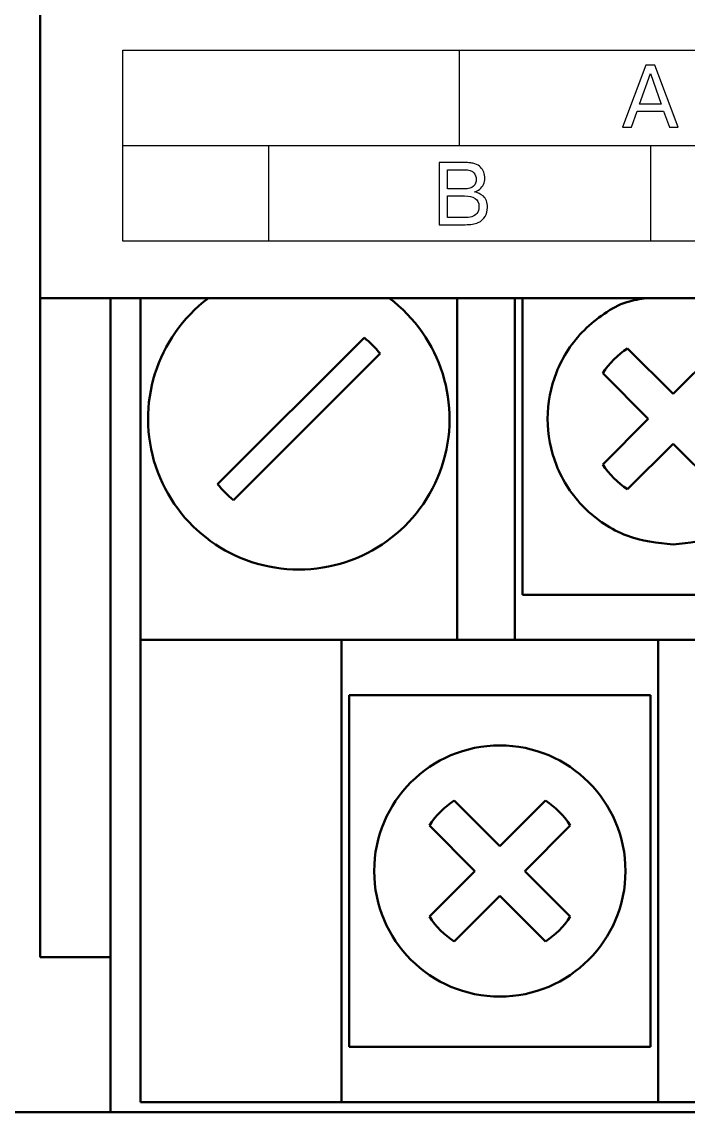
# Model space of a CAD drawing. Header units: millimetres. Extents: x 3520 to 8864, y 403 to 1747.
# Drawn here: x 7319.17 to 7332.43, y 1160.65 to 1182.35 of the extents above; entities that cross this region are included whole.
import ezdxf

# ---------------------------------------------------------------- set-up
doc = ezdxf.new("R2010")
doc.units = ezdxf.units.MM
doc.layers.add('main', color=5, linetype='Continuous', lineweight=50)
doc.layers.add('text', color=250, linetype='Continuous')

msp = doc.modelspace()

# ---------------------------------------------------------------- linework, layer by layer
at = {"layer": 'main', "color": 0, "linetype": 'Continuous'}
for p, q in [((7319.534, 1182.85, 1518.358), (7319.534, 1176.85, 1518.358)), ((7319.534, 1176.85, 1518.358), (7378.534, 1176.85, 1518.358)), ((7319.534, 1163.734, 1518.358), (7319.534, 1176.85, 1518.358)), ((7320.934, 1163.734, 1518.358), (7320.934, 1176.85, 1518.358)), ((7321.534, 1176.85, 1518.358), (7321.534, 1170.05, 1518.358)), ((7327.834, 1176.85, 1518.358), (7327.834, 1171.05, 1518.358)), ((7328.984, 1171.05, 1518.358), (7328.984, 1176.85, 1518.358)), ((7329.134, 1176.85, 1518.358), (7329.134, 1174.45, 1518.358)), ((7325.984, 1176.065, 1518.358), (7323.068, 1173.15, 1518.358)), ((7331.227, 1175.852, 1518.358), (7332.134, 1174.945, 1518.358)), ((7332.134, 1174.945, 1518.358), (7333.041, 1175.852, 1518.358)), ((7323.384, 1172.834, 1518.358), (7326.3, 1175.749, 1518.358)), ((7331.639, 1174.45, 1518.358), (7330.732, 1175.357, 1518.358)), ((7329.134, 1174.45, 1518.358), (7329.134, 1170.95, 1518.358)), ((7330.732, 1173.542, 1518.358), (7331.639, 1174.45, 1518.358)), ((7332.134, 1173.955, 1518.358), (7331.227, 1173.047, 1518.358)), ((7333.041, 1173.047, 1518.358), (7332.134, 1173.955, 1518.358)), ((7327.834, 1171.05, 1518.358), (7327.834, 1170.05, 1518.358)), ((7328.984, 1170.05, 1518.358), (7328.984, 1171.05, 1518.358)), ((7329.134, 1170.95, 1518.358), (7335.134, 1170.95, 1518.358)), ((7327.834, 1170.05, 1518.358), (7321.534, 1170.05, 1518.358)), ((7321.534, 1170.05, 1518.358), (7321.534, 1161.85, 1518.358)), ((7325.534, 1170.05, 1518.358), (7325.534, 1161.85, 1518.358)), ((7327.834, 1170.05, 1518.358), (7328.984, 1170.05, 1518.358)), ((7335.284, 1170.05, 1518.358), (7328.984, 1170.05, 1518.358)), ((7331.834, 1170.05, 1518.358), (7331.834, 1161.85, 1518.358)), ((7325.684, 1168.95, 1518.358), (7325.684, 1165.45, 1518.358)), ((7331.684, 1168.95, 1518.358), (7325.684, 1168.95, 1518.358)), ((7331.684, 1165.45, 1518.358), (7331.684, 1168.95, 1518.358)), ((7328.684, 1165.945, 1518.358), (7327.777, 1166.852, 1518.358)), ((7329.591, 1166.852, 1518.358), (7328.684, 1165.945, 1518.358)), ((7327.282, 1166.357, 1518.358), (7328.189, 1165.45, 1518.358)), ((7329.179, 1165.45, 1518.358), (7330.086, 1166.357, 1518.358)), ((7325.684, 1165.45, 1518.358), (7325.684, 1161.95, 1518.358)), ((7328.189, 1165.45, 1518.358), (7327.282, 1164.542, 1518.358)), ((7330.086, 1164.542, 1518.358), (7329.179, 1165.45, 1518.358)), ((7331.684, 1161.95, 1518.358), (7331.684, 1165.45, 1518.358)), ((7327.777, 1164.047, 1518.358), (7328.684, 1164.955, 1518.358)), ((7328.684, 1164.955, 1518.358), (7329.591, 1164.047, 1518.358)), ((7320.934, 1163.734, 1518.358), (7319.534, 1163.734, 1518.358)), ((7320.934, 1163.734, 1518.358), (7320.934, 1160.65, 1518.358)), ((7321.534, 1161.85, 1518.358), (7321.534, 1160.85, 1518.358)), ((7325.534, 1160.85, 1518.358), (7325.534, 1161.85, 1518.358)), ((7325.684, 1161.95, 1518.358), (7331.684, 1161.95, 1518.358)), ((7331.834, 1161.85, 1518.358), (7331.834, 1160.85, 1518.358)), ((7321.534, 1160.85, 1518.358), (7325.534, 1160.85, 1518.358)), ((7325.534, 1160.85, 1518.358), (7331.834, 1160.85, 1518.358)), ((7331.834, 1160.85, 1518.358), (7332.984, 1160.85, 1518.358)), ((7320.934, 1160.65, 1518.358), (7317.534, 1160.65, 1518.358)), ((7320.934, 1160.65, 1518.358), (7377.134, 1160.65, 1518.358))]:
    msp.add_line(p, q, dxfattribs=at)
msp.add_circle((7328.684, 1165.45, 1518.358), 2.5, dxfattribs=at)
for centre, radius, start, end in [((7324.684, 1174.45, 1518.358), 3, 126.8699, 53.1301), ((7324.684, 1174.45, 1518.358), 2.074, 38.8078, 51.1922), ((7332.134, 1174.45, 1518.358), 1.67, 122.9031, 147.0969), ((7332.134, 1174.45, 1518.358), 1.67, 212.9031, 237.0969), ((7324.684, 1174.45, 1518.358), 2.074, 218.8078, 231.1922), ((7328.684, 1165.45, 1518.358), 1.67, 122.9031, 147.0969), ((7328.684, 1165.45, 1518.358), 1.67, 32.9031, 57.0969), ((7328.684, 1165.45, 1518.358), 1.67, 212.9031, 237.0969), ((7328.684, 1165.45, 1518.358), 1.67, 302.9031, 327.0969)]:
    msp.add_arc(centre, radius, start, end, dxfattribs=at)
for points, knots in [([(7332.134, 1171.95, 1518.358), (7331.82, 1171.983, 1518.358), (7331.334, 1172.035, 1518.358), (7330.751, 1172.346, 1518.358), (7330.354, 1172.669, 1518.358), (7330.029, 1173.067, 1518.358), (7329.728, 1173.65, 1518.358), (7329.573, 1174.45, 1518.358), (7329.728, 1175.25, 1518.358), (7330.029, 1175.832, 1518.358), (7330.354, 1176.231, 1518.358), (7330.753, 1176.549, 1518.358), (7331.171, 1176.792, 1518.358), (7331.475, 1176.832, 1518.358), (7331.61, 1176.85, 1518.358)], [0, 0, 0, 0, 0.128485, 0.198429, 0.2683, 0.338244, 0.408114, 0.536599, 0.665084, 0.735028, 0.804899, 0.874843, 0.944714, 1, 1, 1, 1]), ([(7332.658, 1176.85, 1518.358), (7332.793, 1176.832, 1518.358), (7333.097, 1176.792, 1518.358), (7333.515, 1176.549, 1518.358), (7333.914, 1176.231, 1518.358), (7334.239, 1175.832, 1518.358), (7334.54, 1175.249, 1518.358), (7334.695, 1174.45, 1518.358), (7334.54, 1173.65, 1518.358), (7334.239, 1173.067, 1518.358), (7333.914, 1172.669, 1518.358), (7333.516, 1172.346, 1518.358), (7332.934, 1172.035, 1518.358), (7332.448, 1171.983, 1518.358), (7332.134, 1171.95, 1518.358)], [0, 0, 0, 0, 0.055286, 0.12523, 0.195101, 0.265045, 0.334916, 0.463401, 0.591886, 0.66183, 0.7317, 0.801644, 0.871515, 1, 1, 1, 1])]:
    msp.add_open_spline(points, degree=3, knots=knots, dxfattribs=at)
at = {"layer": 'text', "color": 0}
for points, knots in [([(7321.181, 1177.988, 1518.358), (7321.181, 1177.988, 1518.358), (7376.381, 1177.988, 1518.358), (7376.381, 1177.988, 1518.358), (7376.381, 1177.988, 1518.358), (7376.381, 1177.988, 1518.358), (7376.381, 1181.788, 1518.358), (7376.381, 1181.788, 1518.358), (7376.381, 1181.788, 1518.358), (7376.381, 1181.788, 1518.358), (7321.181, 1181.788, 1518.358), (7321.181, 1181.788, 1518.358), (7321.181, 1181.788, 1518.358), (7321.181, 1181.788, 1518.358), (7321.181, 1177.988, 1518.358), (7321.181, 1177.988, 1518.358)], [0, 0, 0, 0, 0.25, 0.25, 0.25, 0.25, 0.5, 0.5, 0.5, 0.5, 0.75, 0.75, 0.75, 0.75, 1, 1, 1, 1]), ([(7331.419, 1180.573, 1518.358), (7331.419, 1180.573, 1518.358), (7331.303, 1180.254, 1518.358), (7331.303, 1180.254, 1518.358), (7331.303, 1180.254, 1518.358), (7331.303, 1180.254, 1518.358), (7331.125, 1180.254, 1518.358), (7331.125, 1180.254, 1518.358), (7331.125, 1180.254, 1518.358), (7331.125, 1180.254, 1518.358), (7331.592, 1181.489, 1518.358), (7331.592, 1181.489, 1518.358), (7331.592, 1181.489, 1518.358), (7331.592, 1181.489, 1518.358), (7331.769, 1181.489, 1518.358), (7331.769, 1181.489, 1518.358), (7331.769, 1181.489, 1518.358), (7331.769, 1181.489, 1518.358), (7332.236, 1180.254, 1518.358), (7332.236, 1180.254, 1518.358), (7332.236, 1180.254, 1518.358), (7332.236, 1180.254, 1518.358), (7332.058, 1180.254, 1518.358), (7332.058, 1180.254, 1518.358), (7332.058, 1180.254, 1518.358), (7332.058, 1180.254, 1518.358), (7331.941, 1180.573, 1518.358), (7331.941, 1180.573, 1518.358), (7331.941, 1180.573, 1518.358), (7331.941, 1180.573, 1518.358), (7331.419, 1180.573, 1518.358), (7331.419, 1180.573, 1518.358)], [0, 0, 0, 0, 0.125, 0.125, 0.125, 0.125, 0.25, 0.25, 0.25, 0.25, 0.375, 0.375, 0.375, 0.375, 0.5, 0.5, 0.5, 0.5, 0.625, 0.625, 0.625, 0.625, 0.75, 0.75, 0.75, 0.75, 0.875, 0.875, 0.875, 0.875, 1, 1, 1, 1]), ([(7331.465, 1180.713, 1518.358), (7331.465, 1180.713, 1518.358), (7331.896, 1180.713, 1518.358), (7331.896, 1180.713, 1518.358), (7331.896, 1180.713, 1518.358), (7331.896, 1180.713, 1518.358), (7331.68, 1181.321, 1518.358), (7331.68, 1181.321, 1518.358), (7331.68, 1181.321, 1518.358), (7331.68, 1181.321, 1518.358), (7331.465, 1180.713, 1518.358), (7331.465, 1180.713, 1518.358)], [0, 0, 0, 0, 0.333333, 0.333333, 0.333333, 0.333333, 0.666667, 0.666667, 0.666667, 0.666667, 1, 1, 1, 1]), ([(7327.474, 1179.549, 1518.358), (7327.474, 1179.549, 1518.358), (7328.015, 1179.549, 1518.358), (7328.015, 1179.549, 1518.358), (7328.015, 1179.549, 1518.358), (7328.05, 1179.549, 1518.358), (7328.081, 1179.547, 1518.358), (7328.108, 1179.543, 1518.358), (7328.108, 1179.543, 1518.358), (7328.136, 1179.539, 1518.358), (7328.162, 1179.533, 1518.358), (7328.188, 1179.524, 1518.358), (7328.188, 1179.524, 1518.358), (7328.235, 1179.508, 1518.358), (7328.273, 1179.486, 1518.358), (7328.302, 1179.458, 1518.358), (7328.302, 1179.458, 1518.358), (7328.33, 1179.429, 1518.358), (7328.351, 1179.396, 1518.358), (7328.364, 1179.359, 1518.358), (7328.364, 1179.359, 1518.358), (7328.378, 1179.322, 1518.358), (7328.384, 1179.281, 1518.358), (7328.384, 1179.235, 1518.358), (7328.384, 1179.235, 1518.358), (7328.384, 1179.194, 1518.358), (7328.376, 1179.155, 1518.358), (7328.359, 1179.117, 1518.358), (7328.359, 1179.117, 1518.358), (7328.343, 1179.08, 1518.358), (7328.319, 1179.048, 1518.358), (7328.287, 1179.022, 1518.358), (7328.287, 1179.022, 1518.358), (7328.255, 1178.995, 1518.358), (7328.219, 1178.978, 1518.358), (7328.177, 1178.97, 1518.358), (7328.177, 1178.97, 1518.358), (7328.177, 1178.97, 1518.358), (7328.177, 1178.965, 1518.358), (7328.177, 1178.965, 1518.358), (7328.177, 1178.965, 1518.358), (7328.242, 1178.955, 1518.358), (7328.301, 1178.926, 1518.358), (7328.356, 1178.88, 1518.358), (7328.356, 1178.88, 1518.358), (7328.41, 1178.834, 1518.358), (7328.437, 1178.76, 1518.358), (7328.437, 1178.659, 1518.358), (7328.437, 1178.659, 1518.358), (7328.437, 1178.589, 1518.358), (7328.423, 1178.529, 1518.358), (7328.394, 1178.477, 1518.358), (7328.394, 1178.477, 1518.358), (7328.364, 1178.426, 1518.358), (7328.317, 1178.386, 1518.358), (7328.251, 1178.357, 1518.358), (7328.251, 1178.357, 1518.358), (7328.185, 1178.328, 1518.358), (7328.1, 1178.314, 1518.358), (7327.996, 1178.314, 1518.358), (7327.996, 1178.314, 1518.358), (7327.996, 1178.314, 1518.358), (7327.474, 1178.314, 1518.358), (7327.474, 1178.314, 1518.358), (7327.474, 1178.314, 1518.358), (7327.474, 1178.314, 1518.358), (7327.474, 1179.549, 1518.358), (7327.474, 1179.549, 1518.358)], [0, 0, 0, 0, 0.058824, 0.058824, 0.058824, 0.058824, 0.117647, 0.117647, 0.117647, 0.117647, 0.176471, 0.176471, 0.176471, 0.176471, 0.235294, 0.235294, 0.235294, 0.235294, 0.294118, 0.294118, 0.294118, 0.294118, 0.352941, 0.352941, 0.352941, 0.352941, 0.411765, 0.411765, 0.411765, 0.411765, 0.470588, 0.470588, 0.470588, 0.470588, 0.529412, 0.529412, 0.529412, 0.529412, 0.588235, 0.588235, 0.588235, 0.588235, 0.647059, 0.647059, 0.647059, 0.647059, 0.705882, 0.705882, 0.705882, 0.705882, 0.764706, 0.764706, 0.764706, 0.764706, 0.823529, 0.823529, 0.823529, 0.823529, 0.882353, 0.882353, 0.882353, 0.882353, 0.941176, 0.941176, 0.941176, 0.941176, 1, 1, 1, 1]), ([(7327.64, 1179.409, 1518.358), (7327.64, 1179.409, 1518.358), (7327.64, 1179.025, 1518.358), (7327.64, 1179.025, 1518.358), (7327.64, 1179.025, 1518.358), (7327.64, 1179.025, 1518.358), (7327.973, 1179.025, 1518.358), (7327.973, 1179.025, 1518.358), (7327.973, 1179.025, 1518.358), (7328.061, 1179.025, 1518.358), (7328.123, 1179.044, 1518.358), (7328.16, 1179.08, 1518.358), (7328.16, 1179.08, 1518.358), (7328.196, 1179.117, 1518.358), (7328.214, 1179.162, 1518.358), (7328.214, 1179.217, 1518.358), (7328.214, 1179.217, 1518.358), (7328.214, 1179.264, 1518.358), (7328.199, 1179.308, 1518.358), (7328.167, 1179.349, 1518.358), (7328.167, 1179.349, 1518.358), (7328.136, 1179.389, 1518.358), (7328.073, 1179.409, 1518.358), (7327.978, 1179.409, 1518.358), (7327.978, 1179.409, 1518.358), (7327.978, 1179.409, 1518.358), (7327.64, 1179.409, 1518.358), (7327.64, 1179.409, 1518.358)], [0, 0, 0, 0, 0.142857, 0.142857, 0.142857, 0.142857, 0.285714, 0.285714, 0.285714, 0.285714, 0.428571, 0.428571, 0.428571, 0.428571, 0.571429, 0.571429, 0.571429, 0.571429, 0.714286, 0.714286, 0.714286, 0.714286, 0.857143, 0.857143, 0.857143, 0.857143, 1, 1, 1, 1]), ([(7327.64, 1178.886, 1518.358), (7327.64, 1178.886, 1518.358), (7327.64, 1178.454, 1518.358), (7327.64, 1178.454, 1518.358), (7327.64, 1178.454, 1518.358), (7327.64, 1178.454, 1518.358), (7327.983, 1178.454, 1518.358), (7327.983, 1178.454, 1518.358), (7327.983, 1178.454, 1518.358), (7328.035, 1178.454, 1518.358), (7328.081, 1178.459, 1518.358), (7328.124, 1178.471, 1518.358), (7328.124, 1178.471, 1518.358), (7328.166, 1178.482, 1518.358), (7328.201, 1178.504, 1518.358), (7328.228, 1178.537, 1518.358), (7328.228, 1178.537, 1518.358), (7328.254, 1178.569, 1518.358), (7328.268, 1178.614, 1518.358), (7328.268, 1178.672, 1518.358), (7328.268, 1178.672, 1518.358), (7328.268, 1178.751, 1518.358), (7328.242, 1178.806, 1518.358), (7328.192, 1178.838, 1518.358), (7328.192, 1178.838, 1518.358), (7328.141, 1178.87, 1518.358), (7328.071, 1178.886, 1518.358), (7327.983, 1178.886, 1518.358), (7327.983, 1178.886, 1518.358), (7327.983, 1178.886, 1518.358), (7327.64, 1178.886, 1518.358), (7327.64, 1178.886, 1518.358)], [0, 0, 0, 0, 0.125, 0.125, 0.125, 0.125, 0.25, 0.25, 0.25, 0.25, 0.375, 0.375, 0.375, 0.375, 0.5, 0.5, 0.5, 0.5, 0.625, 0.625, 0.625, 0.625, 0.75, 0.75, 0.75, 0.75, 0.875, 0.875, 0.875, 0.875, 1, 1, 1, 1])]:
    msp.add_open_spline(points, degree=3, knots=knots, dxfattribs=at)
for points in [[(7327.881, 1179.888, 1518.358), (7327.881, 1179.888, 1518.358), (7327.881, 1181.788, 1518.358), (7327.881, 1181.788, 1518.358)], [(7321.181, 1179.888, 1518.358), (7321.181, 1179.888, 1518.358), (7376.381, 1179.888, 1518.358), (7376.381, 1179.888, 1518.358)], [(7324.081, 1179.888, 1518.358), (7324.081, 1179.888, 1518.358), (7324.081, 1177.988, 1518.358), (7324.081, 1177.988, 1518.358)], [(7331.681, 1179.888, 1518.358), (7331.681, 1179.888, 1518.358), (7331.681, 1177.988, 1518.358), (7331.681, 1177.988, 1518.358)]]:
    msp.add_open_spline(points, degree=3, dxfattribs=at)

doc.saveas('drawing.dxf')
